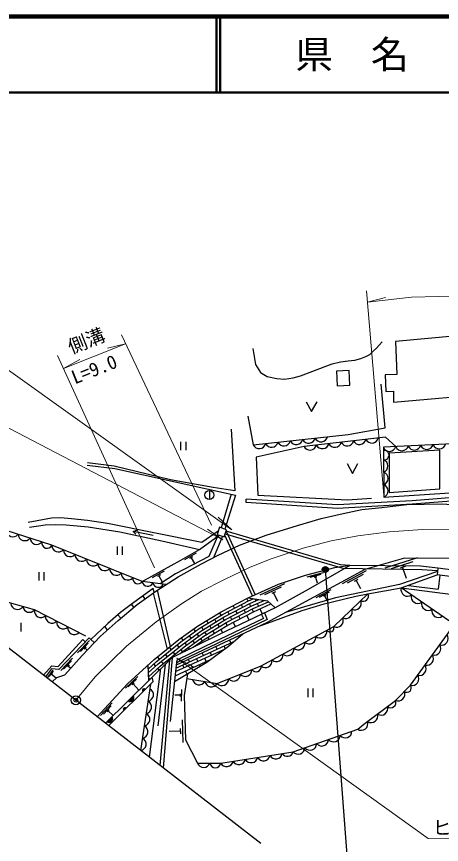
# Model space of a CAD drawing. Units: millimetres at full size, sheet at 1:1000; details may follow other scales. Extents: x 40000 to 680000, y 20000 to 380000.
# Drawn here: x 271369 to 327440, y 270896 to 380000 of the extents above; entities that cross this region are included whole.
import ezdxf
from ezdxf.enums import TextEntityAlignment as Align

# ---------------------------------------------------------------- set-up
doc = ezdxf.new("R2010")
doc.units = ezdxf.units.MM
doc.header["$LTSCALE"] = 1000
doc.header["$PDMODE"] = 32
doc.header["$PDSIZE"] = 500
doc.linetypes.add('CHAIN', pattern=[18.5, 12, -1.5, 3.5, -1.5])
for name, color, linetype, lineweight in [('M-BGD', 7, 'Continuous', 25), ('M-BMK', 2, 'CHAIN', 13), ('M-BMK-OTRS', 5, 'Continuous', 25), ('M-BMK-SRVR', 3, 'Continuous', 25), ('M-STR-HTXT', 7, 'Continuous', 13), ('M-STR-STRC', 7, 'Continuous', 25), ('M-TTL', 2, 'Continuous', 140), ('M-TTL-LINE', 7, 'Continuous', 50)]:
    doc.layers.add(name, color=color, linetype=linetype, lineweight=lineweight)
doc.layers.add('M-OTRS', color=6, linetype='Continuous')
doc.layers.add('M-TTL-TXT', color=7, linetype='Continuous')
doc.styles.add('ＭＳ ゴシック', font='')
doc.styles.get('ＭＳ ゴシック').set_extended_font_data('MS Gothic')

msp = doc.modelspace()

# ---------------------------------------------------------------- hatches: boundary and pattern name
at = {"layer": 'M-BGD'}
for points in [[(288353, 291323), (288068, 291040, -0.4608), (288045, 291349, -0.4608)], [(286788, 290514), (286081, 289821, 0.82183)], [(285818, 288817), (285533, 288534, -0.4608), (285510, 288843, -0.4608)], [(283975, 287756), (283267, 287062, 0.82183)]]:
    msp.add_hatch(color=256, dxfattribs=at).paths.add_polyline_path(points)
at = {"layer": 'M-STR-STRC'}
msp.add_hatch(color=256, dxfattribs=at).paths.add_polyline_path([(311763, 306916, -0.41421), (311886, 307468, -0.41421), (312438, 307345, -1)])

# ---------------------------------------------------------------- linework, layer by layer
at = {"layer": 'M-BGD'}
for p, q in [((293022, 323965), (293022, 322847)), ((293688, 323965), (293688, 322847)), ((296815, 317535), (296815, 316335)), ((299669, 317046), (298371, 312627)), ((300275, 316913), (298848, 312461)), ((301649, 315980), (301678, 316420)), ((286752, 312140), (287131, 311806)), ((299034, 312202), (302849, 303807)), ((298538, 311510), (297360, 308687)), ((302507, 303652), (298842, 311650)), ((284642, 310162), (284642, 309044)), ((285309, 310162), (285309, 309044)), ((295075, 309295), (293524, 308382)), ((294571, 308790), (294210, 308577)), ((294391, 308684), (294847, 307908)), ((324274, 308654), (319984, 307293)), ((323649, 308141), (320790, 307234)), ((274312, 306780), (274312, 305662)), ((274978, 306780), (274978, 305662)), ((290862, 306898), (289287, 306027)), ((311841, 306692), (309665, 306121)), ((317524, 306952), (314357, 305239)), ((322644, 307507), (321977, 307295)), ((322310, 307401), (322764, 305972)), ((326976, 307300), (326864, 306418)), ((290346, 306406), (289978, 306203)), ((290162, 306305), (290597, 305517)), ((311516, 306452), (310065, 306071)), ((310998, 306161), (310660, 306072)), ((310829, 306116), (311019, 305391)), ((317110, 306456), (314999, 305313)), ((316415, 305807), (315923, 305540)), ((316169, 305673), (316740, 304618)), ((327239, 306370), (326991, 304520)), ((291672, 296992), (289959, 304410)), ((306736, 305251), (303458, 303762)), ((306289, 304784), (304104, 303792)), ((312859, 304452), (310880, 303381)), ((323087, 305042), (326991, 304520)), ((288323, 303260), (288044, 303648)), ((289404, 304031), (291244, 296648)), ((305550, 304185), (305040, 303954)), ((305295, 304069), (305792, 302977)), ((312600, 304141), (311281, 303427)), ((312166, 303736), (311858, 303569)), ((312012, 303652), (312369, 302993)), ((286858, 302162), (286554, 302568)), ((300146, 302033), (299967, 302381)), ((301214, 302142), (301035, 302490)), ((301925, 302948), (301746, 303296)), ((302282, 302252), (302103, 302600)), ((302841, 303242), (302957, 302997)), ((303125, 302643), (303293, 302290)), ((285144, 300736), (284752, 301177)), ((298375, 301105), (298171, 301440)), ((299435, 301228), (299256, 301576)), ((300504, 301337), (300325, 301685)), ((301572, 301446), (301393, 301794)), ((302640, 301555), (302461, 301903)), ((303464, 301930), (303780, 301266)), ((271951, 300081), (271951, 298963)), ((296666, 300066), (296463, 300400)), ((297724, 300251), (297520, 300586)), ((298781, 300437), (298578, 300771)), ((299182, 299778), (298984, 300103)), ((299793, 300532), (299614, 300880)), ((300273, 299599), (299972, 300184)), ((300861, 300641), (300683, 300989)), ((302080, 300458), (301751, 301098)), ((283390, 299188), (283004, 299605)), ((294983, 298987), (294755, 299304)), ((296015, 299212), (295812, 299546)), ((297073, 299397), (296870, 299731)), ((297473, 298740), (297276, 299064)), ((298130, 299584), (297927, 299917)), ((298604, 298805), (298327, 299260)), ((293361, 297818), (293132, 298135)), ((294401, 298085), (294172, 298402)), ((295441, 298352), (295212, 298670)), ((295879, 297744), (295667, 298038)), ((296422, 298544), (296219, 298877)), ((296799, 297924), (296618, 298220)), ((280978, 297793), (279423, 296166)), ((280827, 297418), (279791, 296333)), ((280538, 296898), (280297, 296645)), ((280417, 296772), (280689, 296512)), ((291788, 296583), (291543, 296888)), ((292393, 294136), (300031, 297647)), ((292813, 296904), (292568, 297209)), ((293818, 297183), (293590, 297500)), ((294204, 296647), (294045, 296869)), ((294856, 297453), (294630, 297767)), ((295114, 297095), (295068, 297159)), ((297844, 296642), (297680, 296992)), ((298906, 296733), (298753, 297059)), ((299709, 297375), (299492, 297840)), ((291253, 295652), (291008, 295957)), ((292278, 295973), (292033, 296278)), ((292345, 293703), (298728, 296598)), ((293298, 296299), (293058, 296598)), ((296027, 295807), (295869, 296145)), ((297105, 295862), (296936, 296224)), ((298091, 296116), (298016, 296275)), ((278753, 295464), (277199, 293837)), ((278602, 295089), (277566, 294005)), ((289730, 294395), (289466, 294684)), ((290228, 295331), (289983, 295637)), ((290974, 294618), (290013, 286537)), ((291550, 295183), (290295, 281311)), ((290718, 294721), (290473, 295026)), ((290755, 280954), (291961, 295543)), ((291594, 295226), (291498, 295347)), ((292282, 293129), (296956, 295256)), ((294210, 294971), (294061, 295291)), ((294582, 294176), (294373, 294623)), ((295284, 295036), (295119, 295389)), ((295595, 294371), (295492, 294590)), ((296402, 295005), (296195, 295449)), ((276178, 293855), (275438, 292899)), ((276198, 293734), (275647, 293022)), ((278314, 294570), (278072, 294317)), ((278193, 294443), (278522, 294129)), ((288707, 294520), (288791, 292478)), ((288892, 282397), (290415, 294070)), ((290210, 293869), (289994, 294106)), ((293462, 294210), (293301, 294554)), ((293868, 293343), (293672, 293762)), ((276058, 293406), (275930, 293240)), ((275994, 293323), (276610, 292846)), ((287390, 293023), (285729, 291506)), ((287215, 292659), (286107, 291648)), ((288949, 292641), (289065, 292747)), ((286891, 292161), (286633, 291925)), ((286762, 292043), (287511, 291222)), ((287771, 283265), (289070, 292031)), ((309818, 291433), (309818, 290315)), ((310485, 291433), (310485, 290315)), ((293019, 290554), (292269, 290581)), ((293013, 290379), (293025, 290729)), ((293142, 289799), (293195, 291298)), ((283992, 289537), (282469, 287881)), ((283848, 289160), (282833, 288056)), ((283570, 288635), (283333, 288377)), ((283451, 288506), (284116, 287895)), ((293374, 284340), (293275, 287338)), ((293036, 285479), (293013, 286179)), ((293025, 285829), (291526, 285780))]:
    msp.add_line(p, q, dxfattribs=at)
for points in [[(321128, 329176), (334069, 330325), (333351, 338259), (321385, 337175), (321559, 332845), (320031, 332783), (320120, 330588), (321119, 330628)], [(313693, 331320), (315365, 331409), (315261, 333374), (313588, 333285)], [(319837, 316662), (328559, 317254), (330152, 319955), (329818, 323752), (319781, 323234)], [(320519, 322473), (320556, 317256), (327204, 317774), (327204, 322861)], [(298150, 312704), (297821, 311759), (298766, 311431), (299094, 312375)]]:
    msp.add_lwpolyline(points, close=True, dxfattribs=at)
for points in [[(302543, 336233), (302888, 334164), (303560, 333098), (304440, 332565), (305708, 332305), (306708, 332228), (307867, 332401), (308853, 332634), (310455, 333254), (311947, 333848), (313038, 334245), (314114, 334518), (315144, 334632), (315991, 334737), (316821, 334928), (317477, 335188), (317993, 335466), (318428, 335888), (318852, 336307), (319212, 336680), (319632, 337122)], [(301882, 327325), (302599, 323542), (315115, 324924), (320012, 325807), (319496, 331555)], [(309596, 329239), (310312, 327944), (311028, 329239)], [(299684, 325640), (300155, 317483), (297326, 317935), (291706, 318933), (284236, 320733), (280720, 321170)], [(321423, 323319), (320047, 324560), (309303, 323352), (302998, 321955), (303224, 316918), (315023, 316294), (318212, 316539)], [(280672, 320888), (284359, 320420), (300275, 316913)], [(314989, 321078), (315705, 319783), (316421, 321078)], [(416540, 304511), (392848, 307343), (382306, 308751), (356892, 312031), (355493, 313035), (344007, 314870), (333920, 316552), (323583, 315745), (313705, 315190), (301649, 315980)], [(416604, 304938), (392904, 307780), (382363, 309188), (357058, 312453), (355665, 313454), (344078, 315304), (333940, 316995), (323554, 316184), (313707, 315631), (301678, 316420)], [(276087, 292309), (276674, 292911), (277749, 293259), (280019, 295811), (282403, 298302), (284759, 300416), (287299, 302529), (289733, 304265), (292700, 306166), (295784, 307865), (297975, 309008), (300776, 310316), (304315, 311672), (308446, 312923), (311568, 313834), (314487, 314513), (316948, 315017), (319566, 315317), (322871, 315705), (327498, 315802), (332219, 315492), (334015, 315305)], [(297964, 312169), (295812, 310675), (283352, 313175), (280718, 313587), (278635, 313809), (277156, 313925), (276004, 313893), (272897, 313323)], [(291091, 305135), (287961, 305528), (276032, 310355), (270013, 312268)], [(273076, 312709), (275158, 313037), (276521, 313079), (277937, 313015), (280836, 312751), (285013, 312074), (290554, 310890), (295495, 309781)], [(289394, 311610), (286752, 312140), (287231, 312302)], [(326976, 307300), (324685, 307584), (315370, 307668), (314127, 307738), (299034, 312202)], [(287961, 305528), (293055, 308344), (295495, 309781), (298106, 311660)], [(297996, 311698), (296722, 308834), (292351, 306573), (290327, 305231)], [(298911, 311849), (314443, 307311), (324843, 307114), (326936, 306983)], [(322125, 304692), (339178, 302498), (338120, 300066), (348107, 298637), (334525, 307946), (329368, 308564), (322582, 308608), (317348, 307148), (304342, 300109), (292437, 294539)], [(282020, 287716), (286027, 292074), (289540, 295281), (292790, 297889), (295255, 299665), (298367, 301559), (301913, 303382), (305946, 305214), (309514, 306385), (313368, 307395), (314804, 307623), (315370, 307668), (309866, 304498), (305483, 302076), (298178, 298603), (291874, 295501), (283090, 286888)], [(326920, 306859), (321885, 305156), (313476, 303415), (309387, 302206), (306844, 301464)], [(426980, 284085), (425196, 285875), (422016, 288626), (419328, 290303), (415846, 291743), (412666, 292776), (391153, 296551), (385170, 297905), (366206, 301091), (358530, 302357), (349827, 303780), (342542, 305051), (333359, 306491), (326976, 307300)], [(303512, 299721), (309041, 301714), (311950, 302587), (316141, 303620), (317739, 303931), (322125, 304692), (326864, 306418)], [(426365, 283442), (424589, 285224), (421487, 287908), (418920, 289509), (415538, 290908), (412450, 291911), (390978, 295679), (384999, 297032), (366060, 300214), (358386, 301479), (349678, 302903), (342396, 304174), (333234, 305611), (326864, 306418)], [(280497, 298340), (273727, 301795), (264287, 304448), (260260, 304560)], [(289542, 304129), (289417, 304636), (286845, 302785), (285085, 301473), (283437, 300007), (281190, 297923)], [(337674, 293594), (335318, 295006), (329078, 299917), (322125, 304692)], [(293847, 292768), (297835, 292117), (303633, 294424), (313229, 299610), (317739, 303931)], [(301913, 303382), (304502, 302991), (305483, 302076)], [(288728, 294010), (289794, 294983), (293027, 297577), (295472, 299339), (298558, 301217), (302083, 303029), (302623, 303274)], [(288749, 293499), (290049, 294686), (293264, 297265), (295688, 299013), (298749, 300875), (302254, 302677), (303333, 303167)], [(288770, 292989), (290304, 294388), (293501, 296954), (295905, 298686), (298941, 300534), (302424, 302325), (304043, 303060)], [(292982, 296046), (293680, 296606), (296084, 298338), (299120, 300186), (302603, 301976), (304611, 302889)], [(294690, 296886), (296119, 297916), (299155, 299764), (302639, 301555), (304927, 302595)], [(303682, 301220), (303964, 300676), (296206, 296974), (292525, 295162), (292437, 294539), (291622, 287118)], [(304072, 301405), (304420, 300535), (298691, 297762), (292481, 294850)], [(293947, 293390), (293488, 290529), (293682, 284672), (295248, 281613), (298315, 281613), (307868, 283104), (316392, 286084), (317196, 286754), (321370, 289885), (323337, 291881), (329141, 299867)], [(274916, 293215), (276005, 294456), (276878, 294334), (280125, 297904), (280439, 297605)], [(281634, 297498), (281190, 297923), (280956, 298146), (276958, 293962), (275985, 294030), (275190, 293003)], [(292196, 292348), (296493, 294906), (299319, 297045), (301214, 298646)], [(283526, 286551), (289397, 292355), (289267, 292945)]]:
    msp.add_lwpolyline(points, dxfattribs=at)
msp.add_circle((296815, 316935), 600, dxfattribs=at)
for centre, radius, start, end in [((306653, 324290), 875, 206.30449, 346.30449), ((308287, 324471), 875, 206.30449, 346.30449), ((309922, 324652), 875, 206.30449, 346.30449), ((311556, 324832), 875, 206.30449, 346.30449), ((314989, 324292), 875, 206.41189, 346.41189), ((316623, 324476), 875, 206.41189, 346.41189), ((318258, 324660), 875, 206.41189, 346.41189), ((303384, 323929), 875, 206.30449, 346.30449), ((305018, 324110), 875, 206.30449, 346.30449), ((310087, 323741), 875, 206.41189, 346.41189), ((311721, 323925), 875, 206.41189, 346.41189), ((313355, 324109), 875, 206.41189, 346.41189), ((320587, 323575), 875, 202.95421, 342.95421), ((322229, 323660), 875, 202.95421, 342.95421), ((323871, 323745), 875, 202.95421, 342.95421), ((325514, 323829), 875, 202.95421, 342.95421), ((327156, 323914), 875, 202.95421, 342.95421), ((319899, 322208), 622, 260.36378, 100.61033), ((319503, 320770), 875, 290.48705, 70.48705), ((319517, 319126), 875, 290.48705, 70.48705), ((319531, 317482), 875, 290.48705, 70.48705), ((270888, 312305), 875, 182.36724, 322.36724), ((272455, 311806), 875, 182.36724, 322.36724), ((274022, 311308), 875, 182.36724, 322.36724), ((275391, 310619), 693, 167.08027, 337.65421), ((276907, 310324), 875, 177.96699, 317.96699), ((278431, 309707), 875, 177.96699, 317.96699), ((279955, 309091), 875, 177.96699, 317.96699), ((281480, 308474), 875, 177.96699, 317.96699), ((283004, 307857), 875, 177.96699, 317.96699), ((284529, 307240), 875, 177.96699, 317.96699), ((286053, 306623), 875, 177.96699, 317.96699), ((287398, 305944), 701, 172.39685, 323.53714), ((288689, 305659), 740, 190.20267, 335.49224), ((290081, 305521), 738, 193.23673, 332.45818), ((322972, 304473), 875, 165.48432, 305.48432), ((317118, 303630), 690, 241.68639, 25.85979), ((324327, 303541), 875, 165.48432, 305.48432), ((271492, 302734), 875, 184.29985, 324.29985), ((273064, 302361), 872, 189.12048, 319.47922), ((315990, 302670), 875, 243.77309, 23.77309), ((325682, 302609), 875, 165.48432, 305.48432), ((274595, 301687), 875, 172.96438, 312.96438), ((314803, 301532), 875, 243.77309, 23.77309), ((327037, 301677), 875, 165.48432, 305.48432), ((276060, 300940), 875, 172.96438, 312.96438), ((277525, 300192), 875, 172.96438, 312.96438), ((313615, 300395), 875, 243.77309, 23.77309), ((278990, 299445), 875, 172.96438, 312.96438), ((311447, 298987), 875, 228.3892, 8.3892), ((312733, 299433), 526, 217.15974, 19.61866), ((310001, 298205), 875, 228.3892, 8.3892), ((327446, 298043), 875, 253.99136, 33.99136), ((307107, 296642), 875, 228.3892, 8.3892), ((308554, 297424), 875, 228.3892, 8.3892), ((326479, 296713), 875, 253.99136, 33.99136), ((305661, 295860), 875, 228.3892, 8.3892), ((325512, 295382), 875, 253.99136, 33.99136), ((304214, 295078), 875, 228.3892, 8.3892), ((301544, 293915), 875, 221.69335, 1.69335), ((302975, 294309), 667, 213.52699, 9.8597), ((324545, 294052), 875, 253.99136, 33.99136), ((295448, 292810), 875, 190.73562, 330.73562), ((298488, 292699), 875, 221.69335, 1.69335), ((300016, 293307), 875, 221.69335, 1.69335), ((323578, 292722), 875, 253.99136, 33.99136), ((288188, 291204), 203, 35.70622, 233.62961), ((288559, 290629), 875, 281.57291, 61.57291), ((297071, 292545), 875, 190.73562, 330.73562), ((322872, 291526), 585, 233.47143, 37.36879), ((286366, 290237), 505, 235.60441, 33.2626), ((321734, 290680), 875, 245.42011, 25.42011), ((288318, 289002), 875, 281.57291, 61.57291), ((320752, 289598), 681, 229.82945, 24.89028), ((285653, 288698), 203, 35.70622, 233.62961), ((288077, 287375), 875, 281.57291, 61.57291), ((318171, 287819), 875, 237.35986, 17.35986), ((319478, 288817), 875, 237.35986, 17.35986), ((283553, 287479), 505, 235.60441, 33.2626), ((316864, 286821), 875, 237.35986, 17.35986), ((287836, 285748), 875, 281.57291, 61.57291), ((287595, 284122), 875, 281.57291, 61.57291), ((313203, 285286), 875, 219.27201, 359.27201), ((314755, 285829), 875, 219.27201, 359.27201), ((310098, 284201), 875, 219.27201, 359.27201), ((311651, 284743), 875, 219.27201, 359.27201), ((303956, 282796), 875, 208.87103, 348.87103), ((305581, 283050), 875, 208.87103, 348.87103), ((307108, 283287), 782, 211.27144, 346.47063), ((308546, 283658), 875, 219.27201, 359.27201), ((296070, 281912), 875, 200, 340), ((297604, 281731), 721, 189.41049, 350.58951), ((299081, 282035), 875, 208.87103, 348.87103), ((300706, 282289), 875, 208.87103, 348.87103), ((302331, 282543), 875, 208.87103, 348.87103)]:
    msp.add_arc(centre, radius, start, end, dxfattribs=at)
at = {"layer": 'M-BMK'}
msp.add_lwpolyline([(279196, 289902), (281738, 292973), (285876, 297008), (289793, 300235), (293137, 302596), (295763, 304254), (298712, 305765), (302115, 307380), (304844, 308495), (309184, 309960), (312897, 310914), (316389, 311560), (320531, 312108), (324935, 312397), (328523, 312339), (331649, 312158), (333248, 311960), (339482, 311114), (351845, 309451), (370451, 307042), (396603, 303649)], dxfattribs=at)
at = {"layer": 'M-BMK-OTRS'}
msp.add_line((303606, 271007), (254786, 308797), dxfattribs=at)
at = {"layer": 'M-BMK-SRVR'}
msp.add_circle((279196, 289902), 600, dxfattribs=at)
at = {"layer": 'M-OTRS'}
msp.add_point((279196, 289902), dxfattribs=at)
at = {"layer": 'M-STR-HTXT'}
for p, q in [((319832, 316921), (317539, 343837)), ((317666, 342345), (320035, 342988)), ((285211, 338040), (297091, 312992)), ((277572, 333600), (285768, 336866)), ((285768, 336866), (283383, 336283)), ((289589, 307363), (276776, 335338)), ((277572, 333600), (279704, 334817)), ((299767, 312347), (297987, 314038)), ((298569, 311020), (296573, 312449)), ((292538, 295446), (294713, 294307))]:
    msp.add_line(p, q, dxfattribs=at)
for points in [[(317666, 342345), (320023, 342642), (323495, 343039), (327052, 343125), (330137, 343082), (332895, 342832), (335489, 342489), (338625, 341974), (341878, 341505), (346748, 340761), (356622, 339471), (366173, 338124), (382615, 335854), (388015, 335217), (403239, 333506)], [(299767, 312347), (269675, 333841), (234588, 334679)], [(233270, 326767), (269499, 326204), (298569, 311020)], [(292538, 295446), (325700, 271663), (360052, 271167)]]:
    msp.add_lwpolyline(points, dxfattribs=at)
at = {"layer": 'M-STR-STRC'}
msp.add_line((312101, 307131), (315517, 261983), dxfattribs=at)
msp.add_circle((312101, 307131), 400, dxfattribs=at)
at = {"layer": 'M-TTL'}
msp.add_line((680000, 380000), (40000, 380000), dxfattribs=at)
at = {"layer": 'M-TTL-LINE'}
for p, q in [((297750, 380000), (297750, 370000)), ((298250, 380000), (298250, 370000)), ((40000, 370000), (680000, 370000))]:
    msp.add_line(p, q, dxfattribs=at)

# ---------------------------------------------------------------- texts
at = {"layer": 'M-STR-HTXT', "style": 'ＭＳ ゴシック'}
for s, rotation, p in [('側溝', 21.728, (278800, 334985)), ('L=9.0', 21.728, (279260, 330999)), ('ヒューム管\u3000φ300 L=10.7', 359.174, (326245, 271655))]:
    msp.add_text(s, height=1833, rotation=rotation, dxfattribs=at).set_placement(p, align=Align.BOTTOM_LEFT)
at = {"layer": 'M-TTL-TXT', "style": 'ＭＳ ゴシック'}
msp.add_text('県\u3000名', height=3666, dxfattribs=at).set_placement((315625, 375000), align=Align.MIDDLE_CENTER)

doc.saveas('drawing.dxf')
